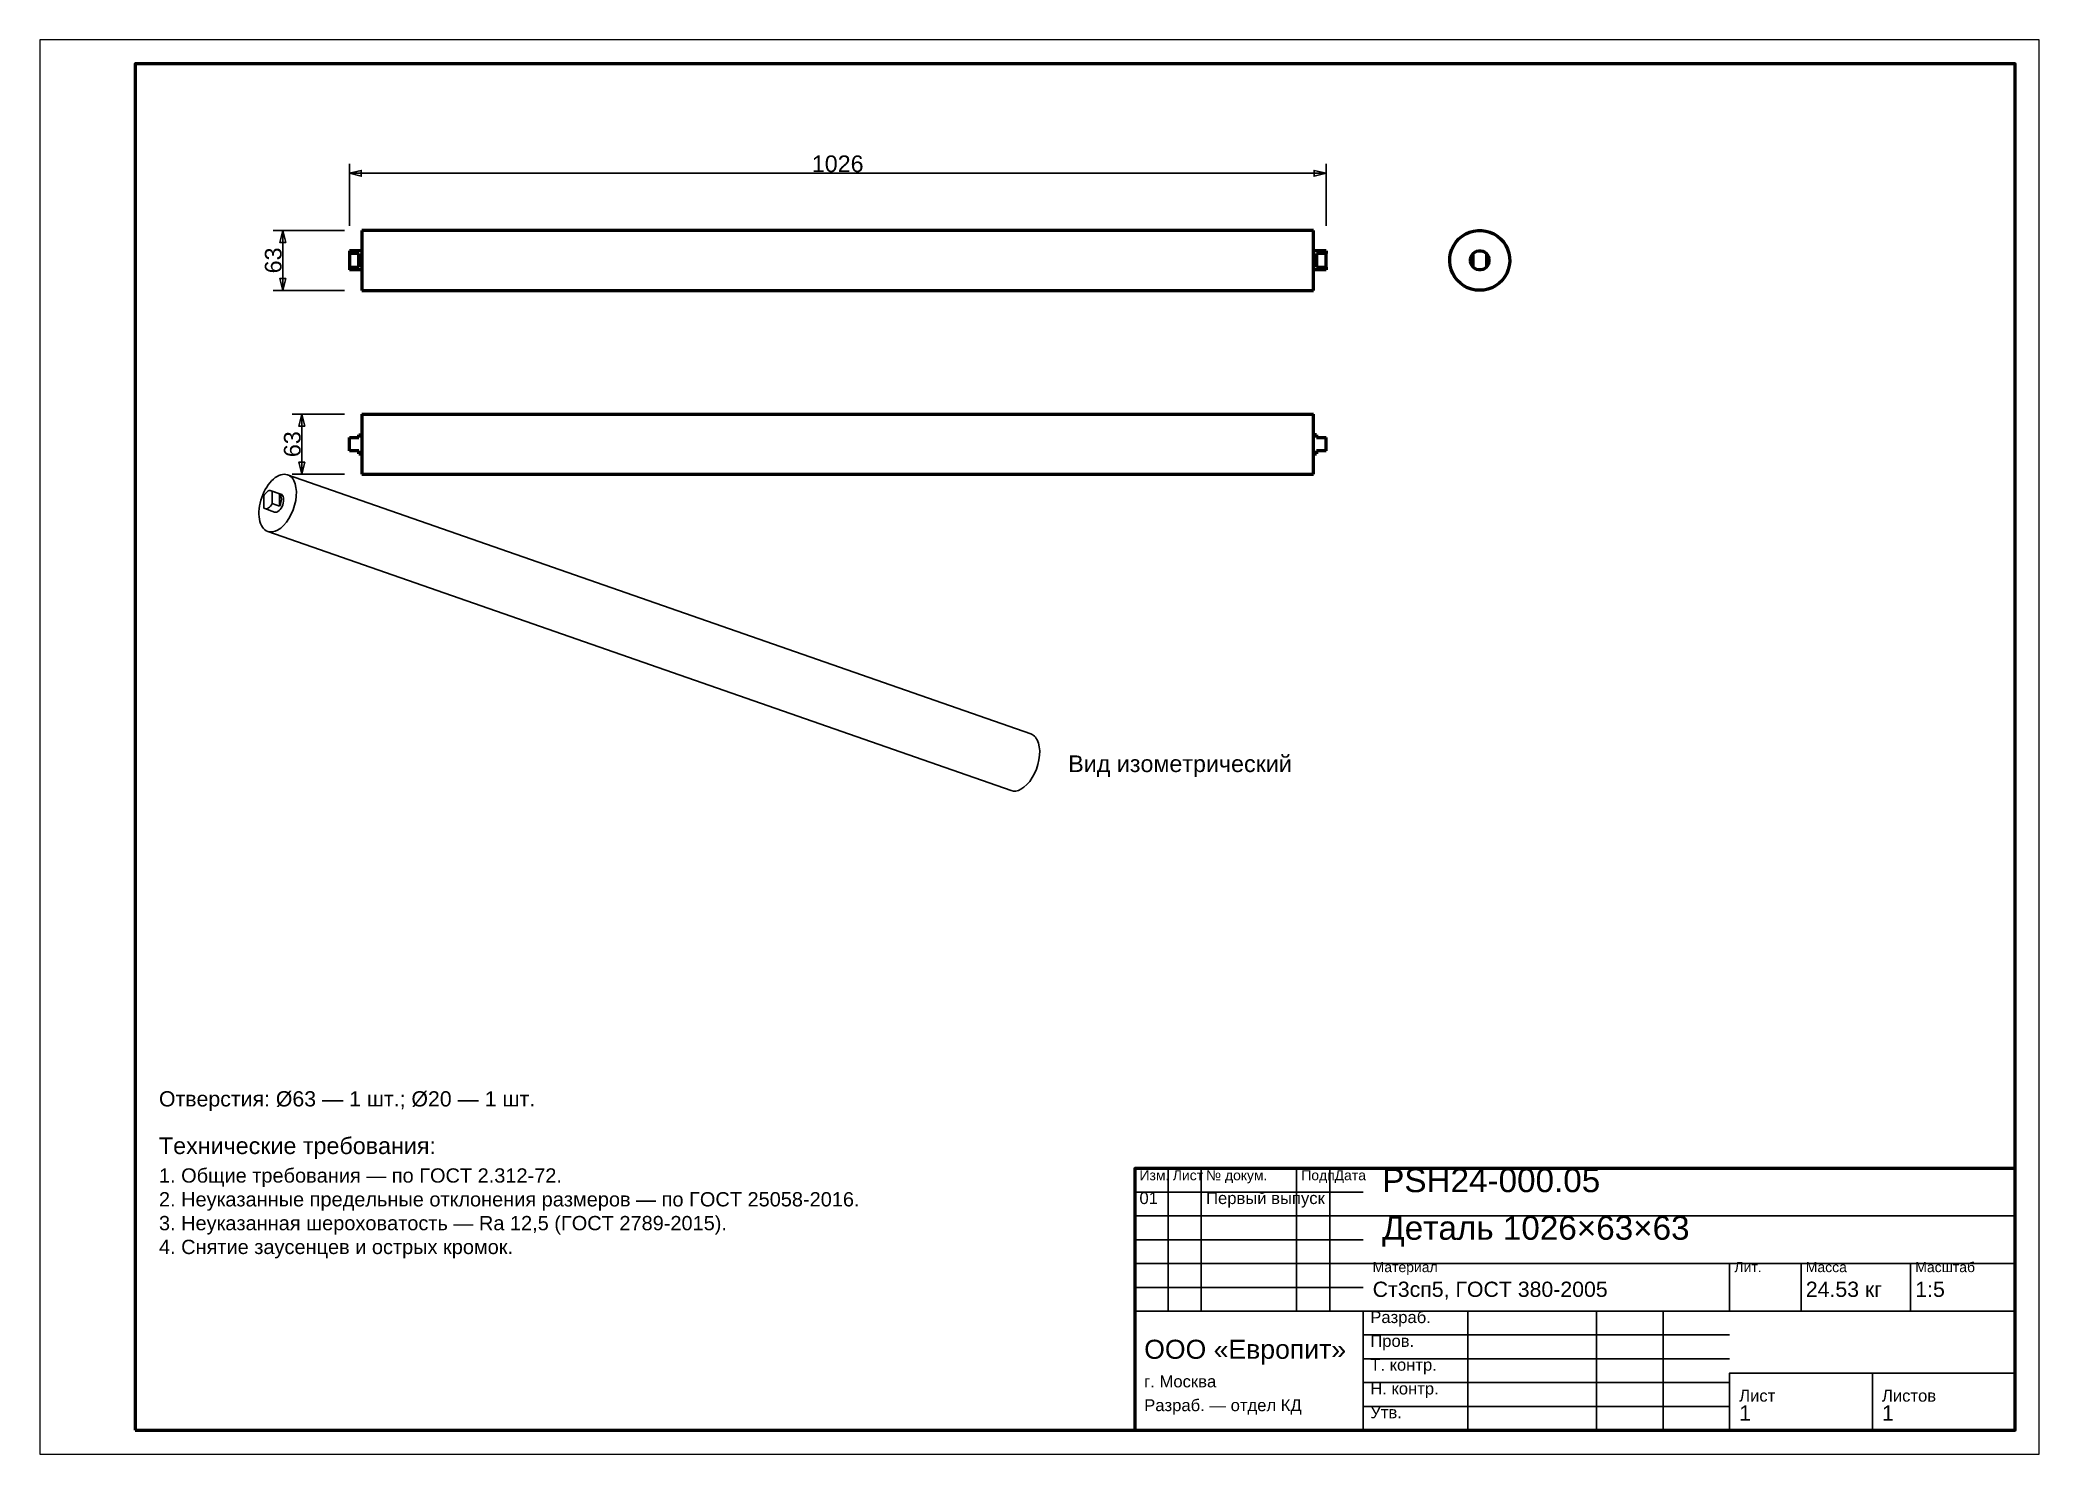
# Model space of a CAD drawing. Header units: millimetres. Extents: x 0 to 420, y 0 to 297.
import ezdxf
from ezdxf.enums import TextEntityAlignment as Align

# ---------------------------------------------------------------- set-up
doc = ezdxf.new("R2010")
doc.units = ezdxf.units.MM
doc.linetypes.add('DASHED', pattern=[1.524, 1.27, -0.254])
doc.styles.add('GOST', font='Arial')

msp = doc.modelspace()

# ---------------------------------------------------------------- linework, layer by layer
at = {"color": 7, "lineweight": 35}
for p, q in [((65, 258), (65, 271)), ((65, 269), (270.2, 269)), ((270.2, 258), (270.2, 271)), ((64, 257), (49, 257)), ((51, 244.4), (51, 257)), ((64, 244.4), (49, 244.4)), ((64, 218.4), (53, 218.4)), ((55, 205.8), (55, 218.4)), ((64, 205.8), (53, 205.8)), ((237, 30), (237, 60)), ((244, 30), (244, 60)), ((264, 30), (264, 60)), ((271, 30), (271, 60)), ((230, 55), (278, 55)), ((230, 50), (278, 50)), ((278, 50), (415, 50)), ((230, 45), (278, 45)), ((230, 40), (278, 40)), ((278, 40), (415, 40)), ((355, 30), (355, 40)), ((370, 30), (370, 40)), ((393, 30), (393, 40)), ((230, 35), (278, 35)), ((230, 30), (278, 30)), ((278, 30), (415, 30)), ((300, 5), (300, 30)), ((327, 5), (327, 30)), ((341, 5), (341, 30)), ((278, 25), (355, 25)), ((278, 20), (355, 20)), ((355, 17), (415, 17)), ((278, 15), (355, 15)), ((278, 10), (355, 10))]:
    msp.add_line(p, q, dxfattribs=at)
at = {"color": 1, "lineweight": 70}
for p, q in [((67.6, 257), (67.6, 256.84)), ((267.6, 257), (67.6, 257)), ((67.6, 256.84), (67.6, 256.38)), ((67.6, 256.38), (67.6, 255.63)), ((267.6, 256.84), (267.6, 257)), ((267.6, 256.38), (267.6, 256.84)), ((267.6, 255.63), (267.6, 256.38)), ((298.79, 255.81), (299.54, 256.28)), ((299.54, 256.28), (300.34, 256.64)), ((300.34, 256.64), (301.19, 256.88)), ((301.19, 256.88), (302.06, 257)), ((302.06, 257), (302.94, 257)), ((302.94, 257), (303.81, 256.88)), ((303.81, 256.88), (304.65, 256.64)), ((304.65, 256.64), (305.45, 256.28)), ((305.45, 256.28), (306.2, 255.81)), ((65, 252.7), (65, 252.7)), ((65, 252.7), (65, 252.69)), ((67.6, 252.7), (65, 252.7)), ((65, 252.69), (65, 252.67)), ((65, 252.67), (65, 252.65)), ((65, 252.65), (65, 252.62)), ((65, 252.62), (65, 252.59)), ((65, 252.59), (65, 252.55)), ((65, 252.55), (65, 252.51)), ((65, 252.51), (65, 252.46)), ((65, 252.46), (65, 252.4)), ((65, 252.4), (65, 252.34)), ((65, 252.34), (65, 252.27)), ((65, 252.27), (65, 252.2)), ((65, 252.2), (65, 252.13)), ((65, 252.13), (65, 249.27)), ((67, 252.13), (65, 252.13)), ((67, 252.05), (67, 252.13)), ((67, 251.96), (67, 252.05)), ((67.6, 255.63), (67.6, 254.63)), ((67.6, 254.63), (67.6, 253.43)), ((67.6, 253.43), (67.6, 252.1)), ((67.6, 252.1), (67.6, 250.7)), ((267.6, 254.63), (267.6, 255.63)), ((267.6, 253.43), (267.6, 254.63)), ((267.6, 252.1), (267.6, 253.43)), ((270.2, 252.7), (267.6, 252.7)), ((267.6, 250.7), (267.6, 252.1)), ((270.2, 252.13), (268.2, 252.13)), ((268.2, 252.13), (268.2, 252.05)), ((268.2, 252.05), (268.2, 251.96)), ((270.2, 252.7), (270.2, 252.7)), ((270.2, 252.7), (270.2, 252.69)), ((270.2, 252.69), (270.2, 252.67)), ((270.2, 252.67), (270.2, 252.65)), ((270.2, 252.65), (270.2, 252.62)), ((270.2, 252.62), (270.2, 252.59)), ((270.2, 252.59), (270.2, 252.55)), ((270.2, 252.55), (270.2, 252.51)), ((270.2, 252.51), (270.2, 252.46)), ((270.2, 252.46), (270.2, 252.4)), ((270.2, 252.4), (270.2, 252.34)), ((270.2, 252.34), (270.2, 252.27)), ((270.2, 252.27), (270.2, 252.2)), ((270.2, 252.2), (270.2, 252.13)), ((270.2, 249.27), (270.2, 252.13)), ((296.23, 251.37), (296.38, 252.24)), ((296.38, 252.24), (296.65, 253.08)), ((296.65, 253.08), (297.04, 253.87)), ((297.04, 253.87), (297.53, 254.59)), ((297.53, 254.59), (298.12, 255.25)), ((298.12, 255.25), (298.79, 255.81)), ((301.1, 252.14), (300.81, 251.79)), ((301.1, 252.14), (301.44, 252.42)), ((301.1, 249.29), (301.1, 252.14)), ((301.44, 252.42), (301.84, 252.61)), ((301.84, 252.61), (302.28, 252.7)), ((302.28, 252.7), (302.72, 252.7)), ((302.72, 252.7), (303.15, 252.61)), ((303.15, 252.61), (303.55, 252.42)), ((303.55, 252.42), (303.9, 252.14)), ((303.9, 252.14), (303.9, 249.29)), ((304.15, 251.84), (303.9, 252.14)), ((306.2, 255.81), (306.87, 255.25)), ((306.87, 255.25), (307.46, 254.59)), ((307.46, 254.59), (307.95, 253.87)), ((307.95, 253.87), (308.34, 253.08)), ((308.34, 253.08), (308.61, 252.24)), ((308.61, 252.24), (308.76, 251.37)), ((65, 249.27), (67, 249.27)), ((65, 249.27), (65, 249.2)), ((65, 249.2), (65, 249.13)), ((65, 249.13), (65, 249.06)), ((65, 249.06), (65, 249)), ((65, 249), (65, 248.94)), ((65, 248.94), (65, 248.89)), ((65, 248.89), (65, 248.85)), ((65, 248.85), (65, 248.81)), ((65, 248.81), (65, 248.78)), ((65, 248.78), (65, 248.75)), ((65, 248.75), (65, 248.73)), ((65, 248.73), (65, 248.71)), ((65, 248.71), (65, 248.7)), ((65, 248.7), (65, 248.7)), ((67.6, 248.7), (65, 248.7)), ((67, 251.87), (67, 251.96)), ((67, 251.78), (67, 251.87)), ((67, 251.68), (67, 251.78)), ((67, 251.58), (67, 251.68)), ((67, 251.47), (67, 251.58)), ((67, 251.37), (67, 251.47)), ((67, 251.26), (67, 251.37)), ((67, 251.15), (67, 251.26)), ((67, 251.04), (67, 251.15)), ((67, 250.93), (67, 251.04)), ((67, 250.81), (67, 250.93)), ((67, 250.7), (67, 250.81)), ((67, 250.59), (67, 250.7)), ((67, 250.47), (67, 250.59)), ((67, 250.36), (67, 250.47)), ((67, 250.25), (67, 250.36)), ((67, 250.14), (67, 250.25)), ((67, 250.03), (67, 250.14)), ((67, 249.93), (67, 250.03)), ((67, 249.82), (67, 249.93)), ((67, 249.72), (67, 249.82)), ((67, 249.62), (67, 249.72)), ((67, 249.53), (67, 249.62)), ((67, 249.44), (67, 249.53)), ((67, 249.35), (67, 249.44)), ((67, 249.27), (67, 249.35)), ((67.6, 250.7), (67.6, 249.3)), ((67.6, 249.3), (67.6, 247.97)), ((67.6, 247.97), (67.6, 246.77)), ((267.6, 249.3), (267.6, 250.7)), ((267.6, 247.97), (267.6, 249.3)), ((270.2, 248.7), (267.6, 248.7)), ((267.6, 246.77), (267.6, 247.97)), ((268.2, 251.96), (268.2, 251.87)), ((268.2, 251.87), (268.2, 251.78)), ((268.2, 251.78), (268.2, 251.68)), ((268.2, 251.68), (268.2, 251.58)), ((268.2, 251.58), (268.2, 251.47)), ((268.2, 251.47), (268.2, 251.37)), ((268.2, 251.37), (268.2, 251.26)), ((268.2, 251.26), (268.2, 251.15)), ((268.2, 251.15), (268.2, 251.04)), ((268.2, 251.04), (268.2, 250.93)), ((268.2, 250.93), (268.2, 250.81)), ((268.2, 250.81), (268.2, 250.7)), ((268.2, 250.7), (268.2, 250.59)), ((268.2, 250.59), (268.2, 250.47)), ((268.2, 250.47), (268.2, 250.36)), ((268.2, 250.36), (268.2, 250.25)), ((268.2, 250.25), (268.2, 250.14)), ((268.2, 250.14), (268.2, 250.03)), ((268.2, 250.03), (268.2, 249.93)), ((268.2, 249.93), (268.2, 249.82)), ((268.2, 249.82), (268.2, 249.72)), ((268.2, 249.72), (268.2, 249.62)), ((268.2, 249.62), (268.2, 249.53)), ((268.2, 249.53), (268.2, 249.44)), ((268.2, 249.44), (268.2, 249.35)), ((268.2, 249.35), (268.2, 249.27)), ((268.2, 249.27), (270.2, 249.27)), ((270.2, 249.27), (270.2, 249.2)), ((270.2, 249.2), (270.2, 249.13)), ((270.2, 249.13), (270.2, 249.06)), ((270.2, 249.06), (270.2, 249)), ((270.2, 249), (270.2, 248.94)), ((270.2, 248.94), (270.2, 248.89)), ((270.2, 248.89), (270.2, 248.85)), ((270.2, 248.85), (270.2, 248.81)), ((270.2, 248.81), (270.2, 248.78)), ((270.2, 248.78), (270.2, 248.75)), ((270.2, 248.75), (270.2, 248.73)), ((270.2, 248.73), (270.2, 248.71)), ((270.2, 248.71), (270.2, 248.7)), ((270.2, 248.7), (270.2, 248.7)), ((296.2, 250.5), (296.23, 251.37)), ((296.29, 249.62), (296.2, 250.5)), ((296.5, 248.77), (296.29, 249.62)), ((296.83, 247.95), (296.5, 248.77)), ((297.27, 247.19), (296.83, 247.95)), ((300.61, 251.38), (300.51, 250.94)), ((300.51, 250.94), (300.51, 250.49)), ((300.51, 250.49), (300.61, 250.05)), ((300.81, 251.79), (300.61, 251.38)), ((300.61, 250.05), (300.81, 249.64)), ((300.81, 249.64), (301.1, 249.29)), ((301.44, 249.01), (301.1, 249.29)), ((301.84, 248.82), (301.44, 249.01)), ((302.28, 248.73), (301.84, 248.82)), ((302.72, 248.73), (302.28, 248.73)), ((303.15, 248.82), (302.72, 248.73)), ((303.55, 249.01), (303.15, 248.82)), ((303.9, 249.29), (303.55, 249.01)), ((303.9, 249.29), (304.15, 249.59)), ((304.34, 251.49), (304.15, 251.84)), ((304.15, 249.59), (304.34, 249.94)), ((304.46, 251.11), (304.34, 251.49)), ((304.34, 249.94), (304.46, 250.32)), ((304.5, 250.72), (304.46, 251.11)), ((304.46, 250.32), (304.5, 250.72)), ((308.16, 247.95), (307.72, 247.19)), ((308.49, 248.77), (308.16, 247.95)), ((308.7, 249.62), (308.49, 248.77)), ((308.79, 250.5), (308.7, 249.62)), ((308.76, 251.37), (308.79, 250.5)), ((67.6, 246.77), (67.6, 245.77)), ((67.6, 245.77), (67.6, 245.02)), ((67.6, 245.02), (67.6, 244.56)), ((67.6, 244.56), (67.6, 244.4)), ((67.6, 244.4), (267.6, 244.4)), ((267.6, 245.77), (267.6, 246.77)), ((267.6, 245.02), (267.6, 245.77)), ((267.6, 244.56), (267.6, 245.02)), ((267.6, 244.4), (267.6, 244.56)), ((297.81, 246.5), (297.27, 247.19)), ((298.45, 245.89), (297.81, 246.5)), ((299.16, 245.37), (298.45, 245.89)), ((299.93, 244.96), (299.16, 245.37)), ((300.76, 244.66), (299.93, 244.96)), ((301.62, 244.48), (300.76, 244.66)), ((302.5, 244.42), (301.62, 244.48)), ((303.37, 244.48), (302.5, 244.42)), ((304.23, 244.66), (303.37, 244.48)), ((305.06, 244.96), (304.23, 244.66)), ((305.83, 245.37), (305.06, 244.96)), ((306.55, 245.89), (305.83, 245.37)), ((307.18, 246.5), (306.55, 245.89)), ((307.72, 247.19), (307.18, 246.5)), ((67.6, 218.4), (67.6, 218.24)), ((67.6, 218.4), (267.6, 218.4)), ((67.6, 218.24), (67.6, 217.78)), ((67.6, 217.78), (67.6, 217.03)), ((67.6, 217.03), (67.6, 216.03)), ((67.6, 216.03), (67.6, 214.83)), ((67.6, 214.83), (67.6, 213.5)), ((267.6, 218.24), (267.6, 218.4)), ((267.6, 217.78), (267.6, 218.24)), ((267.6, 217.03), (267.6, 217.78)), ((267.6, 216.03), (267.6, 217.03)), ((267.6, 214.83), (267.6, 216.03)), ((267.6, 213.5), (267.6, 214.83)), ((65, 213.5), (67, 213.5)), ((65, 213.33), (65, 213.5)), ((65, 213.15), (65, 213.33)), ((65, 212.96), (65, 213.15)), ((65, 212.75), (65, 212.96)), ((65, 212.54), (65, 212.75)), ((65, 212.32), (65, 212.54)), ((65, 212.1), (65, 212.32)), ((65, 211.88), (65, 212.1)), ((65, 211.66), (65, 211.88)), ((65, 211.45), (65, 211.66)), ((65, 211.24), (65, 211.45)), ((65, 211.05), (65, 211.24)), ((65, 210.87), (65, 211.05)), ((65, 210.7), (65, 210.87)), ((67, 210.7), (65, 210.7)), ((67, 214.09), (67, 214.1)), ((67, 214.1), (67, 214.1)), ((67, 214.1), (67.6, 214.1)), ((67, 214.07), (67, 214.09)), ((67, 214.05), (67, 214.07)), ((67, 214.02), (67, 214.05)), ((67, 213.98), (67, 214.02)), ((67, 213.94), (67, 213.98)), ((67, 213.9), (67, 213.94)), ((67, 213.84), (67, 213.9)), ((67, 213.79), (67, 213.84)), ((67, 213.72), (67, 213.79)), ((67, 213.65), (67, 213.72)), ((67, 213.58), (67, 213.65)), ((67, 213.5), (67, 213.58)), ((67, 210.62), (67, 210.7)), ((67, 210.55), (67, 210.62)), ((67, 210.48), (67, 210.55)), ((67, 210.41), (67, 210.48)), ((67, 210.36), (67, 210.41)), ((67, 210.3), (67, 210.36)), ((67, 210.26), (67, 210.3)), ((67, 210.22), (67, 210.26)), ((67, 210.18), (67, 210.22)), ((67, 210.15), (67, 210.18)), ((67, 210.13), (67, 210.15)), ((67, 210.11), (67, 210.13)), ((67, 210.1), (67, 210.11)), ((67, 210.1), (67, 210.1)), ((67, 210.1), (67.6, 210.1)), ((67.6, 213.5), (67.6, 212.1)), ((67.6, 212.1), (67.6, 210.7)), ((67.6, 210.7), (67.6, 209.37)), ((268.2, 214.1), (267.6, 214.1)), ((267.6, 212.1), (267.6, 213.5)), ((267.6, 210.7), (267.6, 212.1)), ((267.6, 209.37), (267.6, 210.7)), ((267.6, 210.1), (268.2, 210.1)), ((268.2, 214.1), (268.2, 214.1)), ((268.2, 214.1), (268.2, 214.09)), ((268.2, 214.09), (268.2, 214.07)), ((268.2, 214.07), (268.2, 214.05)), ((268.2, 214.05), (268.2, 214.02)), ((268.2, 214.02), (268.2, 213.98)), ((268.2, 213.98), (268.2, 213.94)), ((268.2, 213.94), (268.2, 213.9)), ((268.2, 213.9), (268.2, 213.84)), ((268.2, 213.84), (268.2, 213.79)), ((268.2, 213.79), (268.2, 213.72)), ((268.2, 213.72), (268.2, 213.65)), ((268.2, 213.65), (268.2, 213.58)), ((268.2, 213.58), (268.2, 213.5)), ((268.2, 213.5), (270.2, 213.5)), ((270.2, 210.7), (268.2, 210.7)), ((268.2, 210.7), (268.2, 210.62)), ((268.2, 210.62), (268.2, 210.55)), ((268.2, 210.55), (268.2, 210.48)), ((268.2, 210.48), (268.2, 210.41)), ((268.2, 210.41), (268.2, 210.36)), ((268.2, 210.36), (268.2, 210.3)), ((268.2, 210.3), (268.2, 210.26)), ((268.2, 210.26), (268.2, 210.22)), ((268.2, 210.22), (268.2, 210.18)), ((268.2, 210.18), (268.2, 210.15)), ((268.2, 210.15), (268.2, 210.13)), ((268.2, 210.13), (268.2, 210.11)), ((268.2, 210.11), (268.2, 210.1)), ((268.2, 210.1), (268.2, 210.1)), ((270.2, 213.33), (270.2, 213.5)), ((270.2, 213.15), (270.2, 213.33)), ((270.2, 212.96), (270.2, 213.15)), ((270.2, 212.75), (270.2, 212.96)), ((270.2, 212.54), (270.2, 212.75)), ((270.2, 212.32), (270.2, 212.54)), ((270.2, 212.1), (270.2, 212.32)), ((270.2, 211.88), (270.2, 212.1)), ((270.2, 211.66), (270.2, 211.88)), ((270.2, 211.45), (270.2, 211.66)), ((270.2, 211.24), (270.2, 211.45)), ((270.2, 211.05), (270.2, 211.24)), ((270.2, 210.87), (270.2, 211.05)), ((270.2, 210.7), (270.2, 210.87)), ((67.6, 209.37), (67.6, 208.17)), ((67.6, 208.17), (67.6, 207.17)), ((67.6, 207.17), (67.6, 206.42)), ((67.6, 206.42), (67.6, 205.96)), ((67.6, 205.96), (67.6, 205.8)), ((267.6, 208.17), (267.6, 209.37)), ((267.6, 207.17), (267.6, 208.17)), ((267.6, 206.42), (267.6, 207.17)), ((267.6, 205.96), (267.6, 206.42)), ((267.6, 205.8), (267.6, 205.96)), ((67.6, 205.8), (267.6, 205.8))]:
    msp.add_line(p, q, dxfattribs=at)
at = {"color": 5, "linetype": 'DASHED', "lineweight": 35}
for p, q in [((67.6, 256.84), (67.6, 257)), ((67.6, 256.38), (67.6, 256.84)), ((67.6, 255.63), (67.6, 256.38)), ((267.6, 257), (267.6, 256.84)), ((267.6, 256.84), (267.6, 256.38)), ((267.6, 256.38), (267.6, 255.63)), ((299.54, 256.28), (298.79, 255.81)), ((300.34, 256.64), (299.54, 256.28)), ((301.19, 256.88), (300.34, 256.64)), ((302.06, 257), (301.19, 256.88)), ((302.94, 257), (302.06, 257)), ((303.81, 256.88), (302.94, 257)), ((304.65, 256.64), (303.81, 256.88)), ((305.45, 256.28), (304.65, 256.64)), ((306.2, 255.81), (305.45, 256.28)), ((65, 252.69), (65, 252.7)), ((65, 252.7), (65, 252.7)), ((65, 252.67), (65, 252.69)), ((65, 252.65), (65, 252.67)), ((65, 252.62), (65, 252.65)), ((65, 252.59), (65, 252.62)), ((65, 252.55), (65, 252.59)), ((65, 252.51), (65, 252.55)), ((65, 252.46), (65, 252.51)), ((65, 252.4), (65, 252.46)), ((65, 252.34), (65, 252.4)), ((65, 252.27), (65, 252.34)), ((65, 252.2), (65, 252.27)), ((65, 252.13), (65, 252.2)), ((65, 249.27), (65, 252.13)), ((65, 252.13), (67, 252.13)), ((67, 249.27), (67, 252.13)), ((67, 252.13), (67, 251.96)), ((67, 252.13), (67, 249.27)), ((67.6, 254.63), (67.6, 255.63)), ((67.6, 253.43), (67.6, 254.63)), ((67.6, 252.1), (67.6, 253.43)), ((67.6, 252.69), (67.6, 252.7)), ((67.6, 252.7), (67.6, 252.65)), ((67.6, 252.65), (67.6, 252.69)), ((67.6, 252.59), (67.6, 252.65)), ((67.6, 252.65), (67.6, 252.5)), ((67.6, 252.5), (67.6, 252.59)), ((67.6, 252.39), (67.6, 252.5)), ((67.6, 252.5), (67.6, 252.26)), ((67.6, 252.26), (67.6, 252.39)), ((67.6, 252.11), (67.6, 252.26)), ((67.6, 252.26), (67.6, 251.95)), ((67.6, 251.95), (67.6, 252.11)), ((67.6, 250.7), (67.6, 252.1)), ((267.6, 255.63), (267.6, 254.63)), ((267.6, 254.63), (267.6, 253.43)), ((267.6, 253.43), (267.6, 252.1)), ((267.6, 252.65), (267.6, 252.7)), ((267.6, 252.7), (267.6, 252.69)), ((267.6, 252.69), (267.6, 252.65)), ((267.6, 252.5), (267.6, 252.65)), ((267.6, 252.65), (267.6, 252.59)), ((267.6, 252.59), (267.6, 252.5)), ((267.6, 252.26), (267.6, 252.5)), ((267.6, 252.5), (267.6, 252.39)), ((267.6, 252.39), (267.6, 252.26)), ((267.6, 251.95), (267.6, 252.26)), ((267.6, 252.26), (267.6, 252.11)), ((267.6, 252.11), (267.6, 251.95)), ((267.6, 252.1), (267.6, 250.7)), ((268.2, 252.13), (270.2, 252.13)), ((268.2, 249.27), (268.2, 252.13)), ((268.2, 251.96), (268.2, 252.13)), ((268.2, 252.13), (268.2, 249.27)), ((270.2, 252.69), (270.2, 252.7)), ((270.2, 252.7), (270.2, 252.7)), ((270.2, 252.67), (270.2, 252.69)), ((270.2, 252.65), (270.2, 252.67)), ((270.2, 252.62), (270.2, 252.65)), ((270.2, 252.59), (270.2, 252.62)), ((270.2, 252.55), (270.2, 252.59)), ((270.2, 252.51), (270.2, 252.55)), ((270.2, 252.46), (270.2, 252.51)), ((270.2, 252.4), (270.2, 252.46)), ((270.2, 252.34), (270.2, 252.4)), ((270.2, 252.27), (270.2, 252.34)), ((270.2, 252.2), (270.2, 252.27)), ((270.2, 252.13), (270.2, 252.2)), ((270.2, 252.13), (270.2, 249.27)), ((296.38, 252.24), (296.23, 251.37)), ((296.65, 253.08), (296.38, 252.24)), ((297.04, 253.87), (296.65, 253.08)), ((297.53, 254.59), (297.04, 253.87)), ((298.12, 255.25), (297.53, 254.59)), ((298.79, 255.81), (298.12, 255.25)), ((300.81, 251.79), (301.1, 252.14)), ((300.88, 251.89), (301.22, 252.26)), ((301.22, 252.26), (300.88, 251.89)), ((301.1, 252.14), (301.44, 252.42)), ((301.1, 252.14), (301.1, 249.29)), ((301.1, 249.29), (301.1, 252.14)), ((301.1, 249.29), (301.1, 252.14)), ((301.22, 252.26), (301.64, 252.53)), ((301.64, 252.53), (301.22, 252.26)), ((301.44, 252.42), (301.84, 252.61)), ((301.64, 252.53), (302.12, 252.68)), ((302.12, 252.68), (301.64, 252.53)), ((301.84, 252.61), (302.28, 252.7)), ((302.12, 252.68), (302.62, 252.71)), ((302.62, 252.71), (302.12, 252.68)), ((302.28, 252.7), (302.72, 252.7)), ((302.62, 252.71), (303.11, 252.62)), ((303.11, 252.62), (302.62, 252.71)), ((302.72, 252.7), (303.15, 252.61)), ((303.11, 252.62), (303.57, 252.4)), ((303.57, 252.4), (303.11, 252.62)), ((303.15, 252.61), (303.55, 252.42)), ((303.55, 252.42), (303.9, 252.14)), ((303.57, 252.4), (303.95, 252.08)), ((303.95, 252.08), (303.57, 252.4)), ((303.9, 249.29), (303.9, 252.14)), ((303.9, 252.14), (303.9, 249.29)), ((303.9, 252.14), (304.15, 251.84)), ((303.9, 252.14), (303.9, 249.29)), ((303.95, 252.08), (304.25, 251.68)), ((304.25, 251.68), (303.95, 252.08)), ((306.87, 255.25), (306.2, 255.81)), ((307.46, 254.59), (306.87, 255.25)), ((307.95, 253.87), (307.46, 254.59)), ((308.34, 253.08), (307.95, 253.87)), ((308.61, 252.24), (308.34, 253.08)), ((308.76, 251.37), (308.61, 252.24)), ((67, 249.27), (65, 249.27)), ((65, 249.2), (65, 249.27)), ((65, 249.13), (65, 249.2)), ((65, 249.06), (65, 249.13)), ((65, 249), (65, 249.06)), ((65, 248.94), (65, 249)), ((65, 248.89), (65, 248.94)), ((65, 248.85), (65, 248.89)), ((65, 248.81), (65, 248.85)), ((65, 248.78), (65, 248.81)), ((65, 248.75), (65, 248.78)), ((65, 248.73), (65, 248.75)), ((65, 248.71), (65, 248.73)), ((65, 248.7), (65, 248.71)), ((65, 248.7), (65, 248.7)), ((67, 251.96), (67, 251.78)), ((67, 251.78), (67, 251.58)), ((67, 251.58), (67, 251.37)), ((67, 251.37), (67, 251.15)), ((67, 251.15), (67, 250.93)), ((67, 250.93), (67, 250.7)), ((67, 250.7), (67, 250.47)), ((67, 250.47), (67, 250.25)), ((67, 250.25), (67, 250.03)), ((67, 250.03), (67, 249.82)), ((67, 249.82), (67, 249.62)), ((67, 249.62), (67, 249.44)), ((67, 249.44), (67, 249.27)), ((67.6, 251.76), (67.6, 251.95)), ((67.6, 251.95), (67.6, 251.57)), ((67.6, 251.57), (67.6, 251.76)), ((67.6, 251.36), (67.6, 251.57)), ((67.6, 251.57), (67.6, 251.15)), ((67.6, 251.15), (67.6, 251.36)), ((67.6, 250.92), (67.6, 251.15)), ((67.6, 251.15), (67.6, 250.7)), ((67.6, 250.7), (67.6, 250.92)), ((67.6, 250.7), (67.6, 250.25)), ((67.6, 250.48), (67.6, 250.7)), ((67.6, 249.3), (67.6, 250.7)), ((67.6, 250.25), (67.6, 250.48)), ((67.6, 250.25), (67.6, 249.83)), ((67.6, 250.04), (67.6, 250.25)), ((67.6, 249.83), (67.6, 250.04)), ((67.6, 249.83), (67.6, 249.45)), ((67.6, 249.64), (67.6, 249.83)), ((67.6, 249.45), (67.6, 249.64)), ((67.6, 249.45), (67.6, 249.14)), ((67.6, 249.29), (67.6, 249.45)), ((67.6, 247.97), (67.6, 249.3)), ((67.6, 249.14), (67.6, 249.29)), ((67.6, 249.14), (67.6, 248.9)), ((67.6, 249.01), (67.6, 249.14)), ((67.6, 248.9), (67.6, 249.01)), ((67.6, 248.9), (67.6, 248.75)), ((67.6, 248.81), (67.6, 248.9)), ((67.6, 248.75), (67.6, 248.81)), ((67.6, 248.75), (67.6, 248.7)), ((67.6, 248.71), (67.6, 248.75)), ((67.6, 248.7), (67.6, 248.71)), ((67.6, 246.77), (67.6, 247.97)), ((267.6, 251.57), (267.6, 251.95)), ((267.6, 251.95), (267.6, 251.76)), ((267.6, 251.76), (267.6, 251.57)), ((267.6, 251.15), (267.6, 251.57)), ((267.6, 251.57), (267.6, 251.36)), ((267.6, 251.36), (267.6, 251.15)), ((267.6, 250.7), (267.6, 251.15)), ((267.6, 251.15), (267.6, 250.92)), ((267.6, 250.92), (267.6, 250.7)), ((267.6, 250.7), (267.6, 250.48)), ((267.6, 250.25), (267.6, 250.7)), ((267.6, 250.7), (267.6, 249.3)), ((267.6, 250.48), (267.6, 250.25)), ((267.6, 250.25), (267.6, 250.04)), ((267.6, 249.83), (267.6, 250.25)), ((267.6, 250.04), (267.6, 249.83)), ((267.6, 249.83), (267.6, 249.64)), ((267.6, 249.45), (267.6, 249.83)), ((267.6, 249.64), (267.6, 249.45)), ((267.6, 249.45), (267.6, 249.29)), ((267.6, 249.14), (267.6, 249.45)), ((267.6, 249.3), (267.6, 247.97)), ((267.6, 249.29), (267.6, 249.14)), ((267.6, 249.14), (267.6, 249.01)), ((267.6, 248.9), (267.6, 249.14)), ((267.6, 249.01), (267.6, 248.9)), ((267.6, 248.9), (267.6, 248.81)), ((267.6, 248.75), (267.6, 248.9)), ((267.6, 248.81), (267.6, 248.75)), ((267.6, 248.75), (267.6, 248.71)), ((267.6, 248.7), (267.6, 248.75)), ((267.6, 248.71), (267.6, 248.7)), ((267.6, 247.97), (267.6, 246.77)), ((268.2, 251.78), (268.2, 251.96)), ((268.2, 251.58), (268.2, 251.78)), ((268.2, 251.37), (268.2, 251.58)), ((268.2, 251.15), (268.2, 251.37)), ((268.2, 250.93), (268.2, 251.15)), ((268.2, 250.7), (268.2, 250.93)), ((268.2, 250.47), (268.2, 250.7)), ((268.2, 250.25), (268.2, 250.47)), ((268.2, 250.03), (268.2, 250.25)), ((268.2, 249.82), (268.2, 250.03)), ((268.2, 249.62), (268.2, 249.82)), ((268.2, 249.44), (268.2, 249.62)), ((268.2, 249.27), (268.2, 249.44)), ((270.2, 249.27), (268.2, 249.27)), ((270.2, 249.2), (270.2, 249.27)), ((270.2, 249.13), (270.2, 249.2)), ((270.2, 249.06), (270.2, 249.13)), ((270.2, 249), (270.2, 249.06)), ((270.2, 248.94), (270.2, 249)), ((270.2, 248.89), (270.2, 248.94)), ((270.2, 248.85), (270.2, 248.89)), ((270.2, 248.81), (270.2, 248.85)), ((270.2, 248.78), (270.2, 248.81)), ((270.2, 248.75), (270.2, 248.78)), ((270.2, 248.73), (270.2, 248.75)), ((270.2, 248.71), (270.2, 248.73)), ((270.2, 248.7), (270.2, 248.71)), ((270.2, 248.7), (270.2, 248.7)), ((296.23, 251.37), (296.2, 250.5)), ((296.2, 250.5), (296.29, 249.62)), ((296.29, 249.62), (296.5, 248.77)), ((296.5, 248.77), (296.83, 247.95)), ((296.83, 247.95), (297.27, 247.19)), ((300.51, 250.97), (300.64, 251.45)), ((300.64, 251.45), (300.51, 250.97)), ((300.51, 250.94), (300.61, 251.38)), ((300.51, 250.46), (300.51, 250.97)), ((300.51, 250.97), (300.51, 250.46)), ((300.51, 250.49), (300.51, 250.94)), ((300.61, 250.05), (300.51, 250.49)), ((300.64, 249.98), (300.51, 250.46)), ((300.51, 250.46), (300.64, 249.98)), ((300.61, 251.38), (300.81, 251.79)), ((300.81, 249.64), (300.61, 250.05)), ((300.64, 251.45), (300.88, 251.89)), ((300.88, 251.89), (300.64, 251.45)), ((300.88, 249.54), (300.64, 249.98)), ((300.64, 249.98), (300.88, 249.54)), ((301.1, 249.29), (300.81, 249.64)), ((301.22, 249.17), (300.88, 249.54)), ((300.88, 249.54), (301.22, 249.17)), ((301.44, 249.01), (301.1, 249.29)), ((301.64, 248.91), (301.22, 249.17)), ((301.22, 249.17), (301.64, 248.91)), ((301.84, 248.82), (301.44, 249.01)), ((302.12, 248.75), (301.64, 248.91)), ((301.64, 248.91), (302.12, 248.75)), ((302.28, 248.73), (301.84, 248.82)), ((302.62, 248.72), (302.12, 248.75)), ((302.12, 248.75), (302.62, 248.72)), ((302.72, 248.73), (302.28, 248.73)), ((303.11, 248.81), (302.62, 248.72)), ((302.62, 248.72), (303.11, 248.81)), ((303.15, 248.82), (302.72, 248.73)), ((303.57, 249.03), (303.11, 248.81)), ((303.11, 248.81), (303.57, 249.03)), ((303.55, 249.01), (303.15, 248.82)), ((303.9, 249.29), (303.55, 249.01)), ((303.95, 249.35), (303.57, 249.03)), ((303.57, 249.03), (303.95, 249.35)), ((304.15, 249.59), (303.9, 249.29)), ((304.25, 249.75), (303.95, 249.35)), ((303.95, 249.35), (304.25, 249.75)), ((304.15, 251.84), (304.34, 251.49)), ((304.34, 249.94), (304.15, 249.59)), ((304.25, 251.68), (304.43, 251.21)), ((304.43, 251.21), (304.25, 251.68)), ((304.43, 250.22), (304.25, 249.75)), ((304.25, 249.75), (304.43, 250.22)), ((304.34, 251.49), (304.46, 251.11)), ((304.46, 250.32), (304.34, 249.94)), ((304.43, 251.21), (304.5, 250.72)), ((304.5, 250.72), (304.43, 251.21)), ((304.5, 250.72), (304.43, 250.22)), ((304.43, 250.22), (304.5, 250.72)), ((304.46, 251.11), (304.5, 250.72)), ((304.5, 250.72), (304.46, 250.32)), ((307.72, 247.19), (308.16, 247.95)), ((308.16, 247.95), (308.49, 248.77)), ((308.49, 248.77), (308.7, 249.62)), ((308.7, 249.62), (308.79, 250.5)), ((308.79, 250.5), (308.76, 251.37)), ((67.6, 245.77), (67.6, 246.77)), ((67.6, 245.02), (67.6, 245.77)), ((67.6, 244.56), (67.6, 245.02)), ((67.6, 244.4), (67.6, 244.56)), ((267.6, 246.77), (267.6, 245.77)), ((267.6, 245.77), (267.6, 245.02)), ((267.6, 245.02), (267.6, 244.56)), ((267.6, 244.56), (267.6, 244.4)), ((297.27, 247.19), (297.81, 246.5)), ((297.81, 246.5), (298.45, 245.89)), ((298.45, 245.89), (299.16, 245.37)), ((299.16, 245.37), (299.93, 244.96)), ((299.93, 244.96), (300.76, 244.66)), ((300.76, 244.66), (301.62, 244.48)), ((301.62, 244.48), (302.5, 244.42)), ((302.5, 244.42), (303.37, 244.48)), ((303.37, 244.48), (304.23, 244.66)), ((304.23, 244.66), (305.06, 244.96)), ((305.06, 244.96), (305.83, 245.37)), ((305.83, 245.37), (306.55, 245.89)), ((306.55, 245.89), (307.18, 246.5)), ((307.18, 246.5), (307.72, 247.19)), ((267.6, 218.4), (267.6, 218.36)), ((67.6, 218.36), (67.6, 218.4)), ((67.6, 218.24), (67.6, 218.36)), ((67.6, 218.05), (67.6, 218.24)), ((67.6, 217.78), (67.6, 218.05)), ((67.6, 217.43), (67.6, 217.78)), ((67.6, 217.03), (67.6, 217.43)), ((67.6, 216.55), (67.6, 217.03)), ((67.6, 216.03), (67.6, 216.55)), ((67.6, 215.45), (67.6, 216.03)), ((67.6, 214.83), (67.6, 215.45)), ((67.6, 214.18), (67.6, 214.83)), ((267.6, 218.36), (267.6, 218.24)), ((267.6, 218.24), (267.6, 218.05)), ((267.6, 218.05), (267.6, 217.78)), ((267.6, 217.78), (267.6, 217.43)), ((267.6, 217.43), (267.6, 217.03)), ((267.6, 217.03), (267.6, 216.55)), ((267.6, 216.55), (267.6, 216.03)), ((267.6, 216.03), (267.6, 215.45)), ((267.6, 215.45), (267.6, 214.83)), ((267.6, 214.83), (267.6, 214.18)), ((67, 213.5), (65, 213.5)), ((65, 213.5), (65, 213.33)), ((65, 213.33), (65, 213.15)), ((65, 213.15), (65, 212.96)), ((65, 212.96), (65, 212.75)), ((65, 212.75), (65, 212.54)), ((65, 212.54), (65, 212.32)), ((65, 212.32), (65, 212.1)), ((65, 212.1), (65, 211.88)), ((65, 211.88), (65, 211.66)), ((65, 211.66), (65, 211.45)), ((65, 211.45), (65, 211.24)), ((65, 211.24), (65, 211.05)), ((65, 211.05), (65, 210.87)), ((65, 210.87), (65, 210.7)), ((65, 210.7), (67, 210.7)), ((67, 214.1), (67, 214.1)), ((67, 214.1), (67, 214.09)), ((67, 214.09), (67, 214.07)), ((67, 214.07), (67, 214.05)), ((67, 214.05), (67, 214.02)), ((67, 214.02), (67, 213.98)), ((67, 213.98), (67, 213.94)), ((67, 213.94), (67, 213.9)), ((67, 213.9), (67, 213.84)), ((67, 213.84), (67, 213.79)), ((67, 213.79), (67, 213.72)), ((67, 213.72), (67, 213.65)), ((67, 213.65), (67, 213.58)), ((67, 213.58), (67, 213.5)), ((67, 210.7), (67, 210.62)), ((67, 210.62), (67, 210.55)), ((67, 210.55), (67, 210.48)), ((67, 210.48), (67, 210.41)), ((67, 210.41), (67, 210.36)), ((67, 210.36), (67, 210.3)), ((67, 210.3), (67, 210.26)), ((67, 210.26), (67, 210.22)), ((67, 210.22), (67, 210.18)), ((67, 210.18), (67, 210.15)), ((67, 210.15), (67, 210.13)), ((67, 210.13), (67, 210.11)), ((67, 210.11), (67, 210.1)), ((67, 210.1), (67, 210.1)), ((67.6, 213.5), (67.6, 214.18)), ((67.6, 214.1), (67.6, 214.05)), ((67.6, 214.05), (67.6, 214.1)), ((67.6, 214.05), (67.6, 213.9)), ((67.6, 213.9), (67.6, 214.05)), ((67.6, 213.9), (67.6, 213.66)), ((67.6, 213.66), (67.6, 213.9)), ((67.6, 213.66), (67.6, 213.35)), ((67.6, 213.35), (67.6, 213.66)), ((67.6, 212.81), (67.6, 213.5)), ((67.6, 213.35), (67.6, 212.97)), ((67.6, 212.97), (67.6, 213.35)), ((67.6, 212.97), (67.6, 212.55)), ((67.6, 212.55), (67.6, 212.97)), ((67.6, 212.1), (67.6, 212.81)), ((67.6, 212.55), (67.6, 212.1)), ((67.6, 212.1), (67.6, 212.55)), ((67.6, 212.1), (67.6, 211.65)), ((67.6, 211.65), (67.6, 212.1)), ((67.6, 211.39), (67.6, 212.1)), ((67.6, 211.65), (67.6, 211.23)), ((67.6, 211.23), (67.6, 211.65)), ((67.6, 210.7), (67.6, 211.39)), ((67.6, 211.23), (67.6, 210.85)), ((67.6, 210.85), (67.6, 211.23)), ((67.6, 210.85), (67.6, 210.54)), ((67.6, 210.54), (67.6, 210.85)), ((67.6, 210.02), (67.6, 210.7)), ((67.6, 210.54), (67.6, 210.3)), ((67.6, 210.3), (67.6, 210.54)), ((67.6, 210.3), (67.6, 210.15)), ((67.6, 210.15), (67.6, 210.3)), ((67.6, 210.15), (67.6, 210.1)), ((67.6, 210.1), (67.6, 210.15)), ((67.6, 209.37), (67.6, 210.02)), ((267.6, 214.18), (267.6, 213.5)), ((267.6, 214.1), (267.6, 214.05)), ((267.6, 214.05), (267.6, 214.1)), ((267.6, 214.05), (267.6, 213.9)), ((267.6, 213.9), (267.6, 214.05)), ((267.6, 213.9), (267.6, 213.66)), ((267.6, 213.66), (267.6, 213.9)), ((267.6, 213.66), (267.6, 213.35)), ((267.6, 213.35), (267.6, 213.66)), ((267.6, 213.5), (267.6, 212.81)), ((267.6, 213.35), (267.6, 212.97)), ((267.6, 212.97), (267.6, 213.35)), ((267.6, 212.97), (267.6, 212.55)), ((267.6, 212.55), (267.6, 212.97)), ((267.6, 212.81), (267.6, 212.1)), ((267.6, 212.55), (267.6, 212.1)), ((267.6, 212.1), (267.6, 212.55)), ((267.6, 212.1), (267.6, 211.65)), ((267.6, 211.65), (267.6, 212.1)), ((267.6, 212.1), (267.6, 211.39)), ((267.6, 211.65), (267.6, 211.23)), ((267.6, 211.23), (267.6, 211.65)), ((267.6, 211.39), (267.6, 210.7)), ((267.6, 211.23), (267.6, 210.85)), ((267.6, 210.85), (267.6, 211.23)), ((267.6, 210.85), (267.6, 210.54)), ((267.6, 210.54), (267.6, 210.85)), ((267.6, 210.7), (267.6, 210.02)), ((267.6, 210.54), (267.6, 210.3)), ((267.6, 210.3), (267.6, 210.54)), ((267.6, 210.3), (267.6, 210.15)), ((267.6, 210.15), (267.6, 210.3)), ((267.6, 210.15), (267.6, 210.1)), ((267.6, 210.1), (267.6, 210.15)), ((267.6, 210.02), (267.6, 209.37)), ((268.2, 214.09), (268.2, 214.1)), ((268.2, 214.1), (268.2, 214.1)), ((268.2, 214.07), (268.2, 214.09)), ((268.2, 214.05), (268.2, 214.07)), ((268.2, 214.02), (268.2, 214.05)), ((268.2, 213.98), (268.2, 214.02)), ((268.2, 213.94), (268.2, 213.98)), ((268.2, 213.9), (268.2, 213.94)), ((268.2, 213.84), (268.2, 213.9)), ((268.2, 213.79), (268.2, 213.84)), ((268.2, 213.72), (268.2, 213.79)), ((268.2, 213.65), (268.2, 213.72)), ((268.2, 213.58), (268.2, 213.65)), ((268.2, 213.5), (268.2, 213.58)), ((270.2, 213.5), (268.2, 213.5)), ((268.2, 210.7), (270.2, 210.7)), ((268.2, 210.62), (268.2, 210.7)), ((268.2, 210.55), (268.2, 210.62)), ((268.2, 210.48), (268.2, 210.55)), ((268.2, 210.41), (268.2, 210.48)), ((268.2, 210.36), (268.2, 210.41)), ((268.2, 210.3), (268.2, 210.36)), ((268.2, 210.26), (268.2, 210.3)), ((268.2, 210.22), (268.2, 210.26)), ((268.2, 210.18), (268.2, 210.22)), ((268.2, 210.15), (268.2, 210.18)), ((268.2, 210.13), (268.2, 210.15)), ((268.2, 210.11), (268.2, 210.13)), ((268.2, 210.1), (268.2, 210.11)), ((268.2, 210.1), (268.2, 210.1)), ((270.2, 213.5), (270.2, 213.33)), ((270.2, 213.33), (270.2, 213.15)), ((270.2, 213.15), (270.2, 212.96)), ((270.2, 212.96), (270.2, 212.75)), ((270.2, 212.75), (270.2, 212.54)), ((270.2, 212.54), (270.2, 212.32)), ((270.2, 212.32), (270.2, 212.1)), ((270.2, 212.1), (270.2, 211.88)), ((270.2, 211.88), (270.2, 211.66)), ((270.2, 211.66), (270.2, 211.45)), ((270.2, 211.45), (270.2, 211.24)), ((270.2, 211.24), (270.2, 211.05)), ((270.2, 211.05), (270.2, 210.87)), ((270.2, 210.87), (270.2, 210.7)), ((67.6, 208.75), (67.6, 209.37)), ((67.6, 208.17), (67.6, 208.75)), ((67.6, 207.65), (67.6, 208.17)), ((67.6, 207.17), (67.6, 207.65)), ((67.6, 206.77), (67.6, 207.17)), ((67.6, 206.42), (67.6, 206.77)), ((67.6, 206.15), (67.6, 206.42)), ((67.6, 205.96), (67.6, 206.15)), ((67.6, 205.84), (67.6, 205.96)), ((67.6, 205.8), (67.6, 205.84)), ((267.6, 209.37), (267.6, 208.75)), ((267.6, 208.75), (267.6, 208.17)), ((267.6, 208.17), (267.6, 207.65)), ((267.6, 207.65), (267.6, 207.17)), ((267.6, 207.17), (267.6, 206.77)), ((267.6, 206.77), (267.6, 206.42)), ((267.6, 206.42), (267.6, 206.15)), ((267.6, 206.15), (267.6, 205.96)), ((267.6, 205.96), (267.6, 205.84)), ((267.6, 205.84), (267.6, 205.8))]:
    msp.add_line(p, q, dxfattribs=at)
at = {"color": 1, "lineweight": 35}
for p, q in [((50.95, 205.77), (51.31, 205.8)), ((51.31, 205.8), (51.67, 205.77)), ((46.81, 201.48), (47.06, 202.04)), ((47.06, 202.04), (47.33, 202.58)), ((47.37, 201.78), (47.19, 201.53)), ((47.33, 202.58), (47.64, 203.09)), ((47.56, 201.99), (47.37, 201.78)), ((47.77, 202.16), (47.56, 201.99)), ((47.64, 203.09), (47.96, 203.57)), ((47.97, 202.28), (47.77, 202.16)), ((47.96, 203.57), (48.3, 204.01)), ((48.18, 202.35), (47.97, 202.28)), ((48.38, 202.37), (48.18, 202.35)), ((48.3, 204.01), (48.66, 204.41)), ((48.56, 202.33), (48.38, 202.37)), ((48.78, 202.21), (48.56, 202.33)), ((48.56, 202.33), (50.59, 201.63)), ((48.66, 204.41), (49.03, 204.77)), ((48.78, 202.21), (48.78, 199.64)), ((50.34, 201.66), (48.78, 202.21)), ((49.03, 204.77), (49.41, 205.08)), ((49.41, 205.08), (49.8, 205.33)), ((49.8, 205.33), (50.19, 205.53)), ((50.19, 205.53), (50.57, 205.68)), ((50.34, 199.09), (50.34, 201.66)), ((50.5, 201.48), (50.34, 201.66)), ((50.57, 205.68), (50.95, 205.77)), ((50.79, 201.52), (50.59, 201.63)), ((51.67, 205.77), (52.01, 205.69)), ((52.01, 205.69), (52.27, 205.57)), ((52.01, 205.69), (208.18, 151.24)), ((52.27, 205.57), (52.52, 205.42)), ((52.52, 205.42), (52.75, 205.23)), ((52.75, 205.23), (52.96, 205.01)), ((52.96, 205.01), (53.16, 204.75)), ((53.16, 204.75), (53.33, 204.46)), ((53.33, 204.46), (53.48, 204.13)), ((53.48, 204.13), (53.6, 203.78)), ((53.6, 203.78), (53.78, 203)), ((53.78, 203), (53.86, 202.14)), ((53.86, 202.14), (53.84, 201.21)), ((46, 197.4), (46.01, 197.96)), ((46.03, 196.87), (46, 197.4)), ((46.01, 197.96), (46.05, 198.54)), ((46.05, 198.54), (46.13, 199.13)), ((46.13, 199.13), (46.25, 199.72)), ((46.25, 199.72), (46.4, 200.32)), ((46.4, 200.32), (46.59, 200.9)), ((46.59, 200.9), (46.81, 201.48)), ((47.19, 201.53), (47.03, 201.25)), ((47.03, 198.68), (47.03, 201.25)), ((47.03, 198.68), (47.24, 198.56)), ((47.24, 198.56), (47.43, 198.52)), ((47.24, 198.56), (49.27, 197.85)), ((47.43, 198.52), (47.63, 198.54)), ((47.63, 198.54), (47.83, 198.61)), ((47.83, 198.61), (48.04, 198.73)), ((48.04, 198.73), (48.24, 198.9)), ((48.24, 198.9), (48.44, 199.11)), ((48.44, 199.11), (48.62, 199.36)), ((48.62, 199.36), (48.78, 199.64)), ((48.78, 199.64), (50.34, 199.09)), ((49.27, 197.85), (49.49, 197.81)), ((49.49, 197.81), (49.73, 197.85)), ((49.73, 197.85), (49.98, 197.96)), ((49.98, 197.96), (50.22, 198.14)), ((50.22, 198.14), (50.45, 198.38)), ((50.34, 199.09), (50.5, 199.45)), ((50.45, 198.38), (50.66, 198.67)), ((50.62, 201.23), (50.5, 201.48)), ((50.5, 199.45), (50.62, 199.83)), ((50.69, 200.92), (50.62, 201.23)), ((50.62, 199.83), (50.69, 200.21)), ((50.66, 198.67), (50.85, 199.01)), ((50.71, 200.58), (50.69, 200.92)), ((50.69, 200.21), (50.71, 200.58)), ((50.95, 201.34), (50.79, 201.52)), ((50.85, 199.01), (51, 199.37)), ((51.07, 201.1), (50.95, 201.34)), ((51, 199.37), (51.1, 199.74)), ((51.15, 200.81), (51.07, 201.1)), ((51.1, 199.74), (51.17, 200.12)), ((51.18, 200.48), (51.15, 200.81)), ((51.17, 200.12), (51.18, 200.48)), ((53.18, 198.3), (52.78, 197.37)), ((53.5, 199.27), (53.18, 198.3)), ((53.72, 200.25), (53.5, 199.27)), ((53.84, 201.21), (53.72, 200.25)), ((46.1, 196.36), (46.03, 196.87)), ((46.21, 195.88), (46.1, 196.36)), ((46.35, 195.44), (46.21, 195.88)), ((46.53, 195.04), (46.35, 195.44)), ((46.74, 194.69), (46.53, 195.04)), ((46.98, 194.38), (46.74, 194.69)), ((47.25, 194.13), (46.98, 194.38)), ((47.54, 193.93), (47.25, 194.13)), ((47.86, 193.79), (47.54, 193.93)), ((48.34, 193.68), (47.86, 193.79)), ((47.86, 193.79), (204.03, 139.35)), ((48.86, 193.7), (48.34, 193.68)), ((49.39, 193.83), (48.86, 193.7)), ((49.93, 194.07), (49.39, 193.83)), ((50.57, 194.49), (49.93, 194.07)), ((51.18, 195.04), (50.57, 194.49)), ((51.77, 195.72), (51.18, 195.04)), ((52.3, 196.5), (51.77, 195.72)), ((52.78, 197.37), (52.3, 196.5)), ((208.44, 151.13), (208.18, 151.24)), ((208.69, 150.98), (208.44, 151.13)), ((208.92, 150.79), (208.69, 150.98)), ((209.14, 150.57), (208.92, 150.79)), ((209.33, 150.31), (209.14, 150.57)), ((209.5, 150.01), (209.33, 150.31)), ((209.65, 149.69), (209.5, 150.01)), ((209.78, 149.34), (209.65, 149.69)), ((209.96, 148.56), (209.78, 149.34)), ((210.04, 147.7), (209.96, 148.56)), ((210.02, 146.77), (210.04, 147.7)), ((208.48, 142.06), (208.95, 142.93)), ((208.95, 142.93), (209.35, 143.86)), ((209.35, 143.86), (209.67, 144.82)), ((209.67, 144.82), (209.89, 145.8)), ((209.89, 145.8), (210.02, 146.77)), ((204.03, 139.35), (204.52, 139.24)), ((204.52, 139.24), (205.03, 139.25)), ((205.03, 139.25), (205.56, 139.38)), ((205.56, 139.38), (206.11, 139.62)), ((206.11, 139.62), (206.74, 140.04)), ((206.74, 140.04), (207.36, 140.6)), ((207.36, 140.6), (207.94, 141.28)), ((207.94, 141.28), (208.48, 142.06))]:
    msp.add_line(p, q, dxfattribs=at)
at = {"color": 7, "lineweight": 25}
msp.add_lwpolyline([(0, 0), (420, 0), (420, 297), (0, 297)], close=True, dxfattribs=at)
at = {"color": 7, "lineweight": 70}
for points in [[(20, 5), (415, 5), (415, 292), (20, 292)], [(230, 5), (415, 5), (415, 60), (230, 60)]]:
    msp.add_lwpolyline(points, close=True, dxfattribs=at)
at = {"color": 7, "lineweight": 35}
for points in [[(65, 269), (67.5, 268.38), (67.5, 269.62)], [(270.2, 269), (267.7, 269.62), (267.7, 268.38)], [(51, 257), (50.38, 254.5), (51.63, 254.5)], [(51, 244.4), (51.63, 246.9), (50.38, 246.9)], [(55, 218.4), (54.38, 215.9), (55.63, 215.9)], [(55, 205.8), (55.63, 208.3), (54.38, 208.3)], [(230, 5), (278, 5), (278, 30), (230, 30)], [(355, 5), (385, 5), (385, 17), (355, 17)], [(385, 5), (415, 5), (415, 17), (385, 17)]]:
    msp.add_lwpolyline(points, close=True, dxfattribs=at)

# ---------------------------------------------------------------- texts
at = {"color": 7, "style": 'GOST'}
msp.add_text('1026', height=3.5, dxfattribs=at).set_placement((167.6, 271), align=Align.MIDDLE)
for p in [(49, 250.7), (53, 212.1)]:
    msp.add_text('63', height=3.5, rotation=90, dxfattribs=at).set_placement(p, align=Align.MIDDLE)
at = {"color": 3, "style": 'GOST'}
for s, height, p in [('Вид изометрический', 3.5, (216.04, 143.24)), ('Технические требования:', 3.5, (25, 63)), ('1. Общие требования — по ГОСТ 2.312-72.', 3, (25, 57)), ('Изм.', 2.1, (231, 57.5)), ('Лист', 2.1, (238, 57.5)), ('№ докум.', 2.1, (245, 57.5)), ('Подп.', 2.1, (265, 57.5)), ('Дата', 2.1, (272, 57.5)), ('PSH24-000.05', 5, (282, 55)), ('2. Неуказанные предельные отклонения размеров — по ГОСТ 25058-2016.', 3, (25, 52)), ('01', 2.5, (231, 52.5)), ('Первый выпуск', 2.5, (245, 52.5)), ('3. Неуказанная шероховатость — Ra 12,5 (ГОСТ 2789-2015).', 3, (25, 47)), ('Деталь 1026×63×63', 5, (282, 45)), ('4. Снятие заусенцев и острых кромок.', 3, (25, 42)), ('Материал', 2.1, (280, 38.2)), ('Лит.', 2.1, (356, 38.2)), ('Масса', 2.1, (371, 38.2)), ('Масштаб', 2.1, (394, 38.2)), ('Ст3сп5, ГОСТ 380-2005', 3.2, (280, 33)), ('24.53 кг', 3.2, (371, 33)), ('1:5', 3.2, (394, 33)), ('Разраб.', 2.5, (279.5, 27.5)), ('ООО «Европит»', 4, (232, 20)), ('Пров.', 2.5, (279.5, 22.5)), ('Т. контр.', 2.5, (279.5, 17.5)), ('г. Москва', 2.5, (232, 14)), ('Н. контр.', 2.5, (279.5, 12.5)), ('Лист', 2.5, (357, 11)), ('Листов', 2.5, (387, 11)), ('Разраб. — отдел КД', 2.5, (232, 9)), ('Утв.', 2.5, (279.5, 7.5)), ('1', 3.2, (357, 7)), ('1', 3.2, (387, 7))]:
    msp.add_text(s, height=height, dxfattribs=at).set_placement(p)
at = {"color": 6, "style": 'GOST'}
msp.add_text('Отверстия: Ø63 — 1 шт.; Ø20 — 1 шт.', height=3.2, dxfattribs=at).set_placement((25, 73))

doc.saveas('drawing.dxf')
